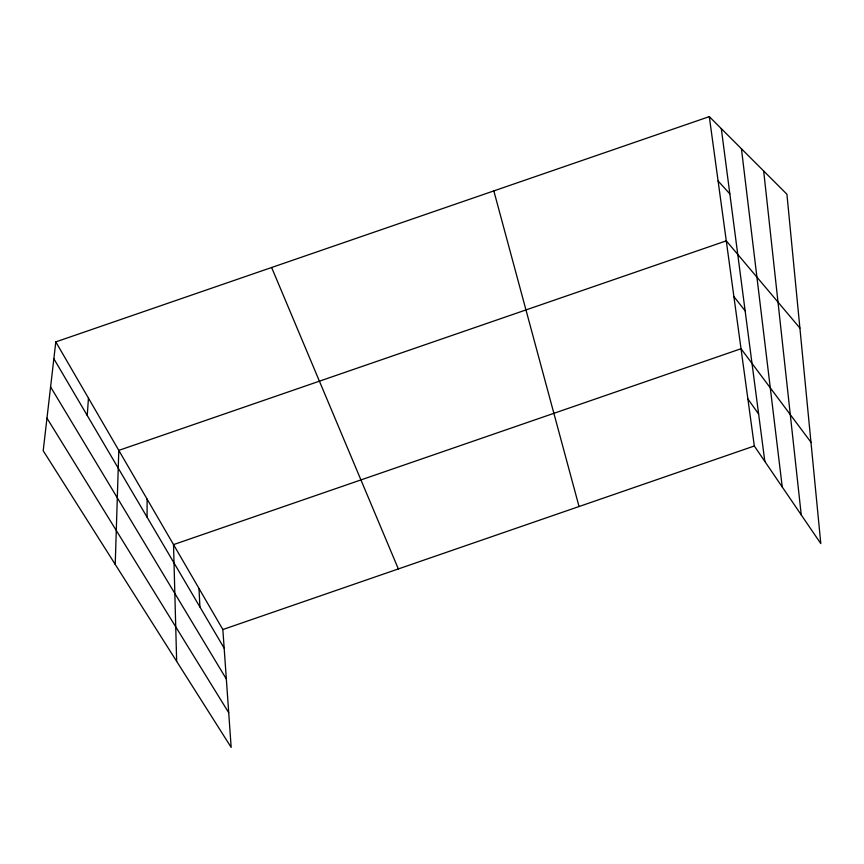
<?xml version="1.0" encoding="UTF-8"?>
<svg xmlns="http://www.w3.org/2000/svg" width="864" height="864" viewBox="0 0 864 864"><rect width="100%" height="100%" fill="white"/><g stroke="black" fill="none" stroke-linecap="round" stroke-linejoin="round"><path stroke-width="1.3" d="M115.225 564.397L118.8 450.382L726.278 240.84L799.902 328.072M87.242 415.487L88.452 398.12M55.804 341.896L43.2 450.738L231.163 747.371L222.847 629.543L55.804 341.896L709.301 116.629L786.92 194.227L820.8 543.596L754.315 445.997L709.301 116.629M222.847 629.543L754.315 445.997M718.103 180.997L729.842 193.882M733.903 296.611L745.135 310.824M810.972 442.26L741.02 348.732L173.524 544.612L176.656 661.349M747.889 398.952L758.635 414.061M46.969 418.133L228.712 712.703M50.587 386.932L226.336 679.028M53.849 358.733L224.154 648.173M271.631 267.494L398.347 568.933M493.83 190.901L579.042 506.531M721.31 128.639L764.824 461.43M741.431 148.738L782.244 486.994M763.679 170.986L801.241 514.879M198.99 588.47L199.919 606.982M147.096 499.1L147.096 517.201"/></g></svg>
